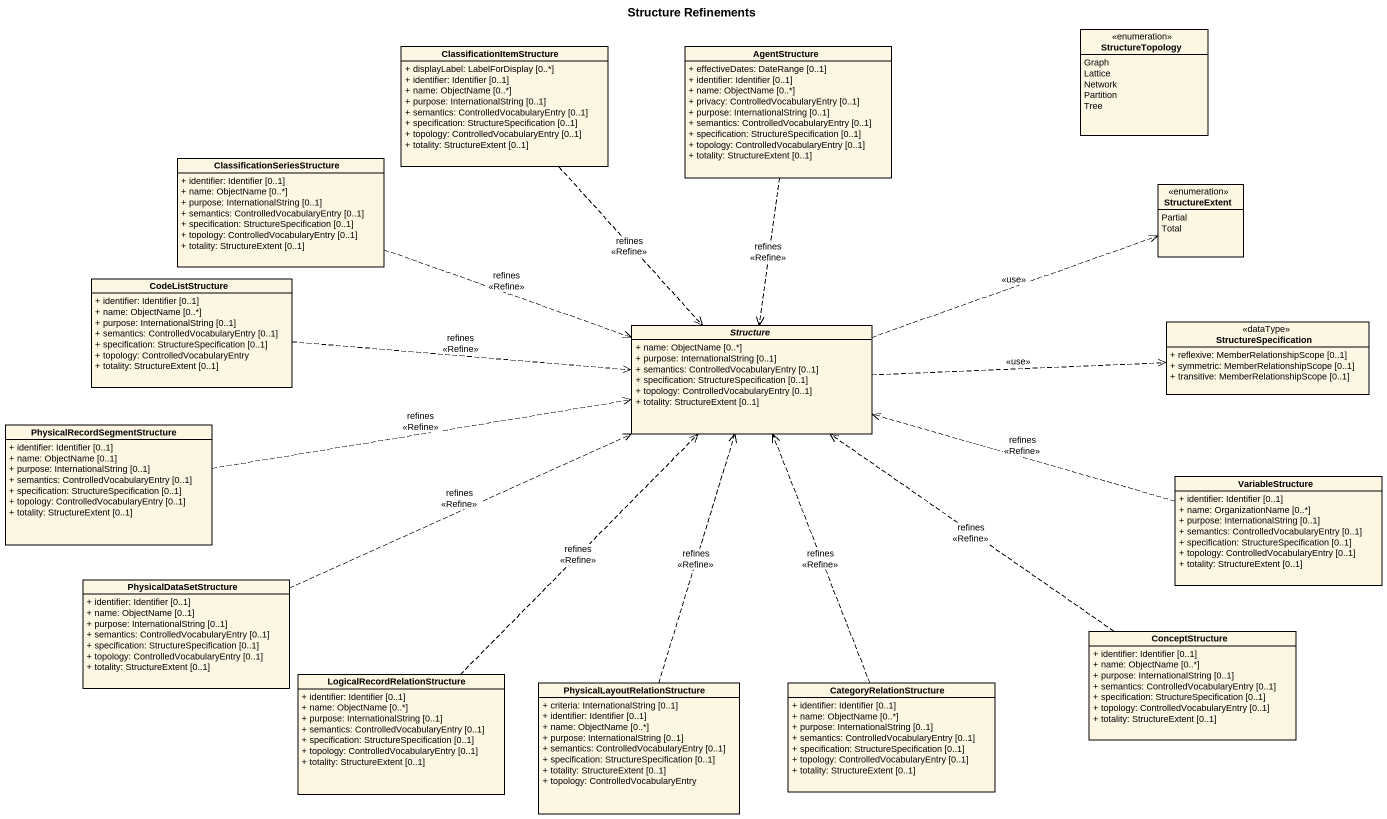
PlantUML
@startuml
title Structure Refinements
hide circle
hide empty members
skinparam classAttributeIconSize 0
enum StructureTopology {
  Graph
  Lattice
  Network
  Partition
  Tree
}
class ClassificationItemStructure {
  + displayLabel: LabelForDisplay [0..*]
  + identifier: Identifier [0..1]
  + name: ObjectName [0..*]
  + purpose: InternationalString [0..1]
  + semantics: ControlledVocabularyEntry [0..1]
  + specification: StructureSpecification [0..1]
  + topology: ControlledVocabularyEntry [0..1]
  + totality: StructureExtent [0..1]
}
class AgentStructure {
  + effectiveDates: DateRange [0..1]
  + identifier: Identifier [0..1]
  + name: ObjectName [0..*]
  + privacy: ControlledVocabularyEntry [0..1]
  + purpose: InternationalString [0..1]
  + semantics: ControlledVocabularyEntry [0..1]
  + specification: StructureSpecification [0..1]
  + topology: ControlledVocabularyEntry [0..1]
  + totality: StructureExtent [0..1]
}
class "ClassificationSeriesStructure" as ClassificationSeriesStructur {
  + identifier: Identifier [0..1]
  + name: ObjectName [0..*]
  + purpose: InternationalString [0..1]
  + semantics: ControlledVocabularyEntry [0..1]
  + specification: StructureSpecification [0..1]
  + topology: ControlledVocabularyEntry [0..1]
  + totality: StructureExtent [0..1]
}
enum StructureExtent {
  Partial
  Total
}
class CodeListStructure {
  + identifier: Identifier [0..1]
  + name: ObjectName [0..*]
  + purpose: InternationalString [0..1]
  + semantics: ControlledVocabularyEntry [0..1]
  + specification: StructureSpecification [0..1]
  + topology: ControlledVocabularyEntry
  + totality: StructureExtent [0..1]
}
abstract class Structure {
  + name: ObjectName [0..*]
  + purpose: InternationalString [0..1]
  + semantics: ControlledVocabularyEntry [0..1]
  + specification: StructureSpecification [0..1]
  + topology: ControlledVocabularyEntry [0..1]
  + totality: StructureExtent [0..1]
}
class StructureSpecification <<dataType>> {
  + reflexive: MemberRelationshipScope [0..1]
  + symmetric: MemberRelationshipScope [0..1]
  + transitive: MemberRelationshipScope [0..1]
}
class "PhysicalRecordSegmentStructure" as PhysicalRecordSegmentStructu {
  + identifier: Identifier [0..1]
  + name: ObjectName [0..1]
  + purpose: InternationalString [0..1]
  + semantics: ControlledVocabularyEntry [0..1]
  + specification: StructureSpecification [0..1]
  + topology: ControlledVocabularyEntry [0..1]
  + totality: StructureExtent [0..1]
}
class VariableStructure {
  + identifier: Identifier [0..1]
  + name: OrganizationName [0..*]
  + purpose: InternationalString [0..1]
  + semantics: ControlledVocabularyEntry [0..1]
  + specification: StructureSpecification [0..1]
  + topology: ControlledVocabularyEntry [0..1]
  + totality: StructureExtent [0..1]
}
class PhysicalDataSetStructure {
  + identifier: Identifier [0..1]
  + name: ObjectName [0..1]
  + purpose: InternationalString [0..1]
  + semantics: ControlledVocabularyEntry [0..1]
  + specification: StructureSpecification [0..1]
  + topology: ControlledVocabularyEntry [0..1]
  + totality: StructureExtent [0..1]
}
class ConceptStructure {
  + identifier: Identifier [0..1]
  + name: ObjectName [0..*]
  + purpose: InternationalString [0..1]
  + semantics: ControlledVocabularyEntry [0..1]
  + specification: StructureSpecification [0..1]
  + topology: ControlledVocabularyEntry [0..1]
  + totality: StructureExtent [0..1]
}
class "LogicalRecordRelationStructure" as LogicalRecordRelationStructu {
  + identifier: Identifier [0..1]
  + name: ObjectName [0..*]
  + purpose: InternationalString [0..1]
  + semantics: ControlledVocabularyEntry [0..1]
  + specification: StructureSpecification [0..1]
  + topology: ControlledVocabularyEntry [0..1]
  + totality: StructureExtent [0..1]
}
class "PhysicalLayoutRelationStructure" as PhysicalLayoutRelationStruct {
  + criteria: InternationalString [0..1]
  + identifier: Identifier [0..1]
  + name: ObjectName [0..*]
  + purpose: InternationalString [0..1]
  + semantics: ControlledVocabularyEntry [0..1]
  + specification: StructureSpecification [0..1]
  + totality: StructureExtent [0..1]
  + topology: ControlledVocabularyEntry
}
class CategoryRelationStructure {
  + identifier: Identifier [0..1]
  + name: ObjectName [0..*]
  + purpose: InternationalString [0..1]
  + semantics: ControlledVocabularyEntry [0..1]
  + specification: StructureSpecification [0..1]
  + topology: ControlledVocabularyEntry [0..1]
  + totality: StructureExtent [0..1]
}
ClassificationItemStructure ..> Structure : refines\n<<Refine>>
AgentStructure ..> Structure : refines\n<<Refine>>
ClassificationSeriesStructur .right.> Structure : refines\n<<Refine>>
CodeListStructure .right.> Structure : refines\n<<Refine>>
Structure .right.> StructureExtent : <<use>>
Structure .right.> StructureSpecification : <<use>>
PhysicalRecordSegmentStructu .right.> Structure : refines\n<<Refine>>
VariableStructure .left.> Structure : refines\n<<Refine>>
PhysicalDataSetStructure .right.> Structure : refines\n<<Refine>>
ConceptStructure .up.> Structure : refines\n<<Refine>>
LogicalRecordRelationStructu .up.> Structure : refines\n<<Refine>>
PhysicalLayoutRelationStruct .up.> Structure : refines\n<<Refine>>
CategoryRelationStructure .up.> Structure : refines\n<<Refine>>
@enduml
